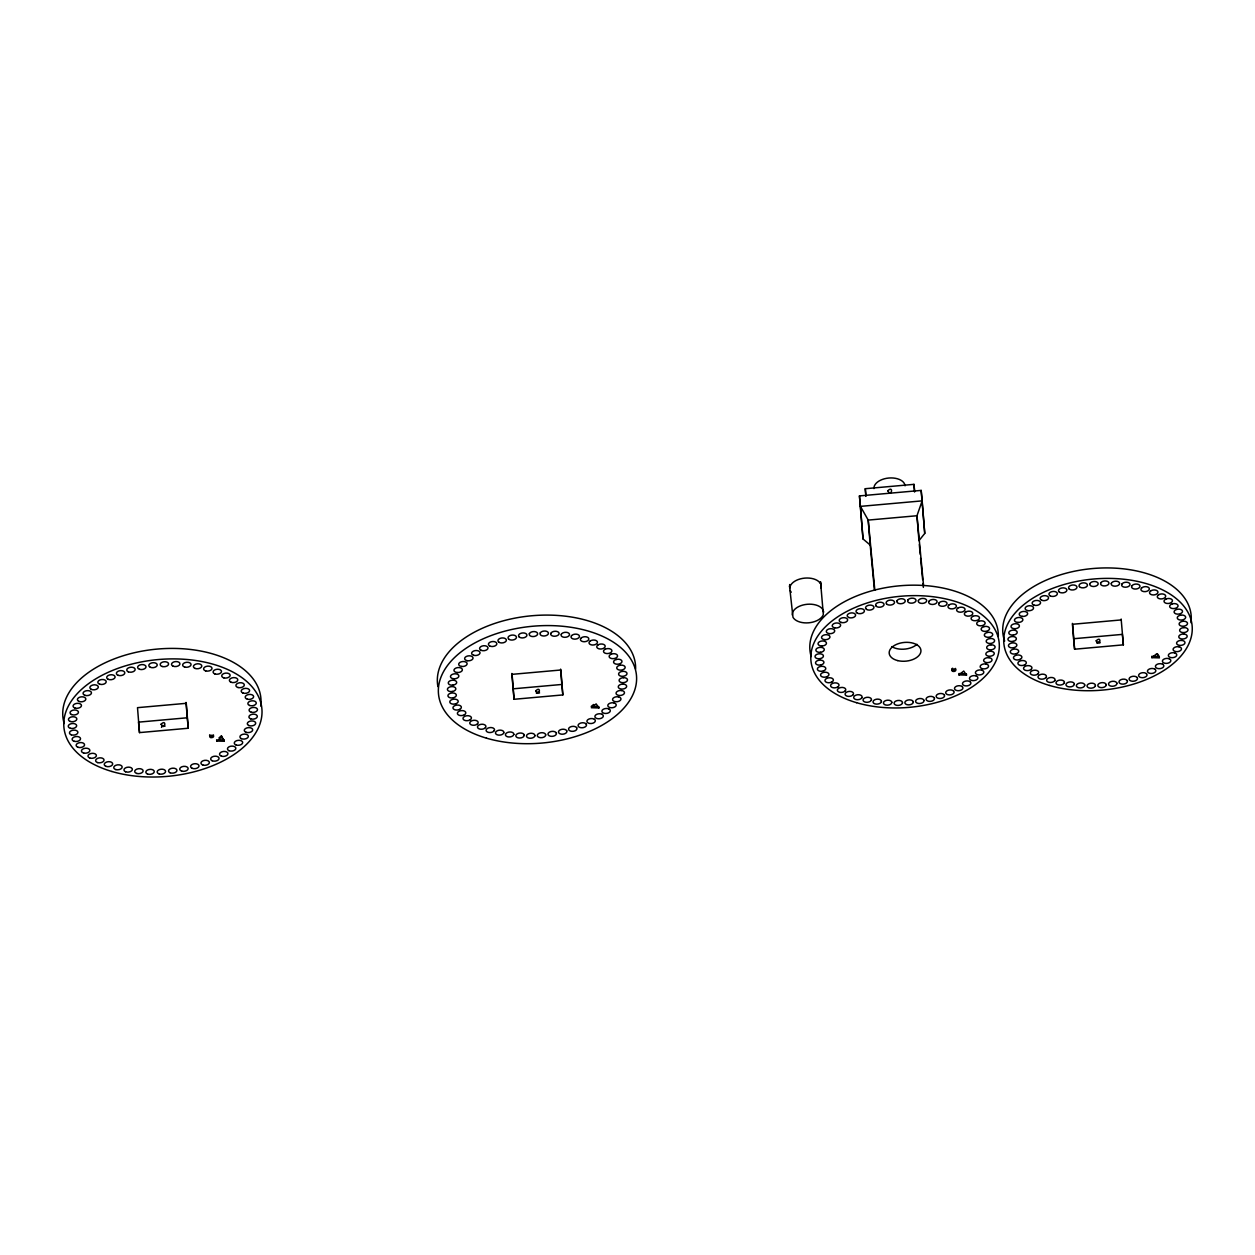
<?xml version="1.0" encoding="UTF-8"?>
<svg xmlns="http://www.w3.org/2000/svg" width="1255" height="1255" viewBox="0 0 1255 1255"><rect width="100%" height="100%" fill="white"/><g stroke="black" fill="none" stroke-linecap="round" stroke-linejoin="round"><path stroke-width="1.5" d="M789.552 586.305L789.724 584.548L790.132 586.336A15.782 9.303 -5.4 0 1 804.769 578.116A15.782 9.303 -5.4 0 1 820.488 583.622L820.535 581.802L823.343 614.589A15.782 9.303 -5.4 0 1 808.706 622.809A15.782 9.303 -5.4 0 1 792.987 617.303L789.552 586.305L789.991 587.983M792.266 614.95L792.611 612.503A15.782 9.303 -5.4 0 1 807.232 604.283A15.782 9.303 -5.4 0 1 822.966 609.789L823.688 612.142M820.974 583.497L820.99 587.92M161.487 727.367L162.726 725.421L165.001 726.237M536.371 693.199L537.893 691.913L539.587 692.917M1096.901 643.125L1098.407 641.838L1100.102 642.842M863.016 538.96L860.428 506.377L922.158 500.87L924.747 533.438L918.958 540.67L916.966 515.742L922.158 500.87L921.17 490.407L859.44 495.913L863.016 538.96L870.186 545.031L874.421 589.787M219.029 737.83L221.429 735.901L224.331 741.266L216.77 741.046L216.644 739.744M216.77 741.046L221.555 737.218L221.429 735.901M593.615 704.51L591.231 706.424L598.792 706.643L598.917 707.946L591.356 707.726L596.141 703.898L598.917 707.946M958.946 674.892L963.73 671.048L966.507 675.112L958.946 674.892L958.82 673.574L966.381 673.794L966.507 675.112M1151.87 657.651L1156.655 653.824L1159.447 657.871L1151.87 657.651L1151.745 656.349L1159.322 656.569L1157.455 653.855M865.872 496.368L865.275 488.713L913.969 484.352L914.644 491.317M1121.374 619.907L1072.617 624.268L1074.594 649.212L1123.366 644.85L1121.154 619.044M186.038 702.439L187.262 717.782L138.505 722.143L139.493 732.606L188.25 728.245L186.258 703.318L137.501 707.663L139.493 732.606M514.079 699.286L512.087 674.343L560.86 669.997L562.836 694.925L514.079 699.286L513.091 688.822L561.848 684.461L560.624 669.119M1074.594 649.212L1073.605 638.732L1122.378 634.387L1123.366 644.85M218.527 739.791L224.206 739.964M221.555 737.218L224.331 741.266M790.226 590.477L790.509 591.136A15.782 9.303 -5.4 0 0 791.262 592.219M924.747 533.438L921.17 490.407M923.586 585.803L916.966 515.742L868.209 520.088L860.428 506.377L859.44 495.913M919.319 544.56L920.244 554.302M920.605 558.193L922.629 579.606M923.005 583.497L923.366 587.387M874.829 590.164L868.209 520.088L870.186 545.031M561.848 684.461L562.836 694.925M187.262 717.782L188.25 728.245M865.275 488.713L865.903 495.678M1072.382 623.39L1073.605 638.732M913.969 484.352L914.581 492.023M511.867 673.464L513.091 688.822M955.369 668.413A1.945 1.145 -5.4 0 1 954.333 670.201A1.945 1.145 -5.4 0 1 951.792 669.307M952.012 668.711A1.945 1.145 -5.4 0 1 952.686 668.24M1004.659 641.054A94.549 55.706 -5.4 0 1 1091.16 568.688A94.549 55.706 -5.4 0 1 1190.979 622.747M916.966 644.333A15.939 9.397 -5.4 0 1 891.772 646.592M873.951 488.587A15.609 9.193 -5.4 0 1 888.76 478.03A15.609 9.193 -5.4 0 1 905.043 485.811M811.185 656.6A94.549 55.706 -5.4 0 1 896.745 586.085A94.549 55.706 -5.4 0 1 998.321 636.458M437.917 686.626A99.443 58.593 -5.4 0 1 531.885 615.75A99.443 58.593 -5.4 0 1 635.61 669.041M64.193 723.555A99.443 58.593 -5.4 0 1 157.299 649.07A99.443 58.593 -5.4 0 1 260.726 706.063M213.491 734.975A1.945 1.145 -5.4 0 1 211.122 736.293A1.945 1.145 -5.4 0 1 209.82 734.724M161.079 724.229C164.703 731.539 167.213 718.236 161.079 724.229M535.665 690.909C539.289 698.219 541.799 684.916 535.665 690.909M1096.18 640.834C1099.804 648.129 1102.314 634.842 1096.18 640.834M887.818 490.783C891.442 498.078 893.937 484.807 887.818 490.783M529.328 633.759L529.406 635.046A4.236 2.494 -5.4 0 0 535.963 635.909A4.236 2.494 -5.4 0 0 535.744 631.83A4.236 2.494 -5.4 0 0 529.328 633.759M545.674 734.865L545.596 735.524A4.236 2.494 -5.4 0 1 539.179 737.438A4.236 2.494 -5.4 0 1 538.96 733.359A4.236 2.494 -5.4 0 1 545.533 734.238L545.674 734.865M896.917 600.91L896.996 602.196A4.236 2.494 -5.4 0 0 903.553 603.075A4.236 2.494 -5.4 0 0 903.333 598.996A4.236 2.494 -5.4 0 0 896.917 600.91M913.264 702.031L913.185 702.675A4.236 2.494 -5.4 0 1 906.769 704.604A4.236 2.494 -5.4 0 1 906.549 700.525A4.236 2.494 -5.4 0 1 913.122 701.388L913.264 702.031M1089.858 583.669L1089.92 584.971A4.236 2.494 -5.4 0 0 1096.494 585.834A4.236 2.494 -5.4 0 0 1096.258 581.755A4.236 2.494 -5.4 0 0 1089.858 583.669M1106.188 684.791L1106.126 685.45A4.236 2.494 -5.4 0 1 1099.709 687.364A4.236 2.494 -5.4 0 1 1099.49 683.285A4.236 2.494 -5.4 0 1 1106.047 684.148L1106.188 684.791M524.245 735.163L523.774 736.45A4.236 2.494 -5.4 0 1 516.934 737.407A4.236 2.494 -5.4 0 1 518.425 733.312A4.236 2.494 -5.4 0 1 524.245 735.163M550.804 633.461L550.678 634.12A4.236 2.494 -5.4 0 0 556.498 635.956A4.236 2.494 -5.4 0 0 558.004 631.877A4.236 2.494 -5.4 0 0 551.149 632.834L550.804 633.461M891.834 702.314L891.364 703.6A4.236 2.494 -5.4 0 1 884.524 704.557A4.236 2.494 -5.4 0 1 886.014 700.478A4.236 2.494 -5.4 0 1 891.834 702.314M918.393 600.627L918.268 601.27A4.236 2.494 -5.4 0 0 924.088 603.122A4.236 2.494 -5.4 0 0 925.594 599.027A4.236 2.494 -5.4 0 0 918.738 599.984L918.393 600.627M1084.775 685.073L1084.304 686.375A4.236 2.494 -5.4 0 1 1077.449 687.316A4.236 2.494 -5.4 0 1 1078.955 683.238A4.236 2.494 -5.4 0 1 1084.775 685.073M1111.334 583.387L1111.193 584.046A4.236 2.494 -5.4 0 0 1117.028 585.881A4.236 2.494 -5.4 0 0 1118.519 581.802A4.236 2.494 -5.4 0 0 1111.679 582.744L1111.334 583.387M540.262 632.881L540.058 634.183A4.236 2.494 -5.4 0 0 546.302 635.548A4.236 2.494 -5.4 0 0 546.945 631.438A4.236 2.494 -5.4 0 0 540.262 632.881M534.881 735.744L534.661 736.387A4.236 2.494 -5.4 0 1 527.979 737.846A4.236 2.494 -5.4 0 1 528.622 733.72A4.236 2.494 -5.4 0 1 534.865 735.085L534.881 735.744M907.851 600.047L907.647 601.349A4.236 2.494 -5.4 0 0 913.891 602.714A4.236 2.494 -5.4 0 0 914.534 598.588A4.236 2.494 -5.4 0 0 907.851 600.047M902.471 702.894L902.251 703.553A4.236 2.494 -5.4 0 1 895.568 704.996A4.236 2.494 -5.4 0 1 896.211 700.886A4.236 2.494 -5.4 0 1 902.455 702.251L902.471 702.894M1100.792 582.806L1100.588 584.108A4.236 2.494 -5.4 0 0 1106.832 585.473A4.236 2.494 -5.4 0 0 1107.475 581.363A4.236 2.494 -5.4 0 0 1100.792 582.806M1095.395 685.669L1095.191 686.312A4.236 2.494 -5.4 0 1 1088.509 687.756A4.236 2.494 -5.4 0 1 1089.152 683.646A4.236 2.494 -5.4 0 1 1095.395 685.01L1095.395 685.669M513.844 734.426L513.107 735.681A4.236 2.494 -5.4 0 1 506.204 736.136A4.236 2.494 -5.4 0 1 508.526 732.136A4.236 2.494 -5.4 0 1 513.844 734.426M561.346 634.199L561.079 634.857A4.236 2.494 -5.4 0 0 566.397 637.148A4.236 2.494 -5.4 0 0 568.735 633.148A4.236 2.494 -5.4 0 0 561.816 633.587L561.346 634.199M881.434 701.576L880.696 702.847A4.236 2.494 -5.4 0 1 873.794 703.286A4.236 2.494 -5.4 0 1 876.116 699.286A4.236 2.494 -5.4 0 1 881.434 701.576M928.935 601.365L928.669 602.008A4.236 2.494 -5.4 0 0 933.987 604.298A4.236 2.494 -5.4 0 0 936.324 600.298A4.236 2.494 -5.4 0 0 929.406 600.753L928.935 601.365M1074.358 684.352L1073.637 685.607A4.236 2.494 -5.4 0 1 1066.719 686.046A4.236 2.494 -5.4 0 1 1069.056 682.061A4.236 2.494 -5.4 0 1 1074.358 684.352M1121.876 584.124L1121.609 584.767A4.236 2.494 -5.4 0 0 1126.927 587.058A4.236 2.494 -5.4 0 0 1129.249 583.073A4.236 2.494 -5.4 0 0 1122.347 583.512L1121.876 584.124M503.804 732.904L502.816 734.112A4.236 2.494 -5.4 0 1 495.96 734.05A4.236 2.494 -5.4 0 1 499.098 730.206A4.236 2.494 -5.4 0 1 503.804 732.904M571.511 635.736L571.119 636.363A4.236 2.494 -5.4 0 0 575.841 639.077A4.236 2.494 -5.4 0 0 578.963 635.234A4.236 2.494 -5.4 0 0 572.107 635.156L571.511 635.736M871.394 700.07L870.405 701.278A4.236 2.494 -5.4 0 1 863.55 701.2A4.236 2.494 -5.4 0 1 866.687 697.356A4.236 2.494 -5.4 0 1 871.394 700.07M939.101 602.902L938.709 603.53A4.236 2.494 -5.4 0 0 943.431 606.228A4.236 2.494 -5.4 0 0 946.552 602.384A4.236 2.494 -5.4 0 0 939.697 602.322L939.101 602.902M1064.334 682.83L1063.346 684.038A4.236 2.494 -5.4 0 1 1056.49 683.975A4.236 2.494 -5.4 0 1 1059.612 680.132A4.236 2.494 -5.4 0 1 1064.334 682.83M1132.041 585.661L1131.649 586.289A4.236 2.494 -5.4 0 0 1136.355 588.987A4.236 2.494 -5.4 0 0 1139.493 585.144A4.236 2.494 -5.4 0 0 1132.638 585.081L1132.041 585.661M494.297 730.63L493.074 731.775A4.236 2.494 -5.4 0 1 486.375 731.179A4.236 2.494 -5.4 0 1 490.25 727.555A4.236 2.494 -5.4 0 1 494.297 730.63M581.143 638.042L580.626 638.654A4.236 2.494 -5.4 0 0 584.673 641.713A4.236 2.494 -5.4 0 0 588.548 638.089A4.236 2.494 -5.4 0 0 581.849 637.509L581.143 638.042M861.887 697.78L860.663 698.925A4.236 2.494 -5.4 0 1 853.965 698.345A4.236 2.494 -5.4 0 1 857.84 694.721A4.236 2.494 -5.4 0 1 861.887 697.78M948.733 605.208L948.215 605.804A4.236 2.494 -5.4 0 0 952.263 608.879A4.236 2.494 -5.4 0 0 956.137 605.255A4.236 2.494 -5.4 0 0 949.439 604.659L948.733 605.208M1054.828 680.539L1053.604 681.7A4.236 2.494 -5.4 0 1 1046.905 681.104A4.236 2.494 -5.4 0 1 1050.78 677.48A4.236 2.494 -5.4 0 1 1054.828 680.539M1141.674 587.968L1141.156 588.564A4.236 2.494 -5.4 0 0 1145.203 591.638A4.236 2.494 -5.4 0 0 1149.078 588.015A4.236 2.494 -5.4 0 0 1142.379 587.418L1141.674 587.968M485.481 727.618L484.038 728.684A4.236 2.494 -5.4 0 1 477.606 727.586A4.236 2.494 -5.4 0 1 482.171 724.229A4.236 2.494 -5.4 0 1 485.481 727.618M590.085 641.085L589.458 641.65A4.236 2.494 -5.4 0 0 592.768 645.039A4.236 2.494 -5.4 0 0 597.333 641.682A4.236 2.494 -5.4 0 0 590.885 640.599L590.085 641.085M853.071 694.784L851.627 695.835A4.236 2.494 -5.4 0 1 845.195 694.752A4.236 2.494 -5.4 0 1 849.76 691.395A4.236 2.494 -5.4 0 1 853.071 694.784M957.675 608.251L957.032 608.816A4.236 2.494 -5.4 0 0 960.357 612.205A4.236 2.494 -5.4 0 0 964.922 608.848A4.236 2.494 -5.4 0 0 958.475 607.749L957.675 608.251M1045.995 677.543L1044.568 678.61A4.236 2.494 -5.4 0 1 1038.12 677.512A4.236 2.494 -5.4 0 1 1042.685 674.155A4.236 2.494 -5.4 0 1 1045.995 677.543M1150.615 591.011L1149.972 591.576A4.236 2.494 -5.4 0 0 1153.282 594.964A4.236 2.494 -5.4 0 0 1157.847 591.607A4.236 2.494 -5.4 0 0 1151.415 590.509L1150.615 591.011M477.48 723.931L475.833 724.888A4.236 2.494 -5.4 0 1 469.778 723.319A4.236 2.494 -5.4 0 1 474.955 720.292A4.236 2.494 -5.4 0 1 477.48 723.931M598.196 644.819L597.458 645.337A4.236 2.494 -5.4 0 0 599.984 648.992A4.236 2.494 -5.4 0 0 605.161 645.964A4.236 2.494 -5.4 0 0 599.09 644.38L598.196 644.819M845.07 691.097L843.423 692.054A4.236 2.494 -5.4 0 1 837.367 690.47A4.236 2.494 -5.4 0 1 842.529 687.442A4.236 2.494 -5.4 0 1 845.07 691.097M965.785 611.969L965.048 612.503A4.236 2.494 -5.4 0 0 967.574 616.142A4.236 2.494 -5.4 0 0 972.751 613.115A4.236 2.494 -5.4 0 0 966.679 611.546L965.785 611.969M1037.995 673.857L1036.363 674.814A4.236 2.494 -5.4 0 1 1030.292 673.229A4.236 2.494 -5.4 0 1 1035.469 670.201A4.236 2.494 -5.4 0 1 1037.995 673.857M1158.726 594.729L1157.973 595.262A4.236 2.494 -5.4 0 0 1160.499 598.917A4.236 2.494 -5.4 0 0 1165.675 595.89A4.236 2.494 -5.4 0 0 1159.604 594.305L1158.726 594.729M470.421 719.633L468.617 720.48A4.236 2.494 -5.4 0 1 463.001 718.425A4.236 2.494 -5.4 0 1 468.711 715.774A4.236 2.494 -5.4 0 1 470.421 719.633M605.349 649.164L604.518 649.635A4.236 2.494 -5.4 0 0 606.212 653.494A4.236 2.494 -5.4 0 0 611.922 650.843A4.236 2.494 -5.4 0 0 606.322 648.804L605.349 649.164M838.011 686.799L836.207 687.63A4.236 2.494 -5.4 0 1 830.59 685.591A4.236 2.494 -5.4 0 1 836.301 682.94A4.236 2.494 -5.4 0 1 838.011 686.799M972.939 616.331L972.107 616.801A4.236 2.494 -5.4 0 0 973.802 620.66A4.236 2.494 -5.4 0 0 979.512 618.009A4.236 2.494 -5.4 0 0 973.911 615.954L972.939 616.331M1030.935 669.558L1029.131 670.39A4.236 2.494 -5.4 0 1 1023.531 668.35A4.236 2.494 -5.4 0 1 1029.241 665.699A4.236 2.494 -5.4 0 1 1030.935 669.558M1165.879 599.09L1165.032 599.561A4.236 2.494 -5.4 0 0 1166.742 603.42A4.236 2.494 -5.4 0 0 1172.452 600.769A4.236 2.494 -5.4 0 0 1166.836 598.713L1165.879 599.09M464.413 714.785L462.468 715.491A4.236 2.494 -5.4 0 1 457.416 713.013A4.236 2.494 -5.4 0 1 463.566 710.769A4.236 2.494 -5.4 0 1 464.413 714.785M611.436 654.09L610.51 654.498A4.236 2.494 -5.4 0 0 611.358 658.499A4.236 2.494 -5.4 0 0 617.523 656.255A4.236 2.494 -5.4 0 0 612.456 653.792L611.436 654.09M832.002 681.936L830.057 682.642A4.236 2.494 -5.4 0 1 825.006 680.179A4.236 2.494 -5.4 0 1 831.155 677.935A4.236 2.494 -5.4 0 1 832.002 681.936M979.026 621.241L978.1 621.649A4.236 2.494 -5.4 0 0 978.947 625.665A4.236 2.494 -5.4 0 0 985.097 623.421A4.236 2.494 -5.4 0 0 980.045 620.943L979.026 621.241M1024.943 664.711L1022.998 665.417A4.236 2.494 -5.4 0 1 1017.931 662.938A4.236 2.494 -5.4 0 1 1024.08 660.695A4.236 2.494 -5.4 0 1 1024.943 664.711M1171.95 604L1171.041 604.408A4.236 2.494 -5.4 0 0 1171.888 608.424A4.236 2.494 -5.4 0 0 1178.037 606.181A4.236 2.494 -5.4 0 0 1172.986 603.702L1171.95 604M459.565 709.452L457.51 710.016A4.236 2.494 -5.4 0 1 453.086 707.145A4.236 2.494 -5.4 0 1 459.581 705.357A4.236 2.494 -5.4 0 1 459.565 709.452M616.346 659.487L615.358 659.816A4.236 2.494 -5.4 0 0 615.342 663.911A4.236 2.494 -5.4 0 0 621.837 662.122A4.236 2.494 -5.4 0 0 617.413 659.252L616.346 659.487M827.155 676.618L825.1 677.182A4.236 2.494 -5.4 0 1 820.676 674.312A4.236 2.494 -5.4 0 1 827.17 672.523A4.236 2.494 -5.4 0 1 827.155 676.618M983.936 626.637L982.947 626.982A4.236 2.494 -5.4 0 0 982.932 631.077A4.236 2.494 -5.4 0 0 989.426 629.288A4.236 2.494 -5.4 0 0 985.002 626.418L983.936 626.637M1020.095 659.377L1018.04 659.942A4.236 2.494 -5.4 0 1 1013.601 657.071A4.236 2.494 -5.4 0 1 1020.111 655.283A4.236 2.494 -5.4 0 1 1020.095 659.377M1176.876 609.397L1175.888 609.742A4.236 2.494 -5.4 0 0 1175.872 613.836A4.236 2.494 -5.4 0 0 1182.367 612.048A4.236 2.494 -5.4 0 0 1177.943 609.177L1176.876 609.397M455.942 703.726L453.824 704.149A4.236 2.494 -5.4 0 1 450.09 700.933A4.236 2.494 -5.4 0 1 456.836 699.615A4.236 2.494 -5.4 0 1 455.942 703.726M620.017 665.275L618.982 665.542A4.236 2.494 -5.4 0 0 618.103 669.652A4.236 2.494 -5.4 0 0 624.849 668.35A4.236 2.494 -5.4 0 0 621.115 665.134L620.017 665.275M823.531 670.892L821.413 671.3A4.236 2.494 -5.4 0 1 817.68 668.084A4.236 2.494 -5.4 0 1 824.425 666.782A4.236 2.494 -5.4 0 1 823.531 670.892M987.607 632.426L986.571 632.708A4.236 2.494 -5.4 0 0 985.693 636.818A4.236 2.494 -5.4 0 0 992.423 635.501A4.236 2.494 -5.4 0 0 988.705 632.285L987.607 632.426M1016.472 653.651L1014.338 654.075A4.236 2.494 -5.4 0 1 1010.604 650.843A4.236 2.494 -5.4 0 1 1017.35 649.541A4.236 2.494 -5.4 0 1 1016.472 653.651M1180.547 615.201L1179.512 615.468A4.236 2.494 -5.4 0 0 1178.618 619.578A4.236 2.494 -5.4 0 0 1185.363 618.26A4.236 2.494 -5.4 0 0 1181.63 615.044L1180.547 615.201M453.62 697.702L451.439 697.968A4.236 2.494 -5.4 0 1 448.474 694.454A4.236 2.494 -5.4 0 1 455.345 693.639A4.236 2.494 -5.4 0 1 453.62 697.702M622.386 671.378L621.319 671.566A4.236 2.494 -5.4 0 0 619.578 675.629A4.236 2.494 -5.4 0 0 626.465 674.829A4.236 2.494 -5.4 0 0 623.484 671.315L622.386 671.378M821.209 664.868L819.029 665.119A4.236 2.494 -5.4 0 1 816.064 661.605A4.236 2.494 -5.4 0 1 822.935 660.805A4.236 2.494 -5.4 0 1 821.209 664.868M989.975 638.528L988.909 638.732A4.236 2.494 -5.4 0 0 987.167 642.795A4.236 2.494 -5.4 0 0 994.054 641.98A4.236 2.494 -5.4 0 0 991.074 638.466L989.975 638.528M1014.134 647.627L1011.969 647.894A4.236 2.494 -5.4 0 1 1008.989 644.38A4.236 2.494 -5.4 0 1 1015.875 643.564A4.236 2.494 -5.4 0 1 1014.134 647.627M1182.916 621.288L1181.834 621.492A4.236 2.494 -5.4 0 0 1180.108 625.555A4.236 2.494 -5.4 0 0 1186.979 624.739A4.236 2.494 -5.4 0 0 1184.014 621.225L1182.916 621.288M452.6 691.474L450.42 691.583A4.236 2.494 -5.4 0 1 448.255 687.818A4.236 2.494 -5.4 0 1 455.157 687.52A4.236 2.494 -5.4 0 1 452.6 691.474M623.421 677.684L622.323 677.794A4.236 2.494 -5.4 0 0 619.766 681.747A4.236 2.494 -5.4 0 0 626.684 681.449A4.236 2.494 -5.4 0 0 624.504 677.7L623.421 677.684M820.19 658.64L818.009 658.734A4.236 2.494 -5.4 0 1 815.844 654.985A4.236 2.494 -5.4 0 1 822.747 654.686A4.236 2.494 -5.4 0 1 820.19 658.64M1013.13 641.399L1010.934 641.493A4.236 2.494 -5.4 0 1 1008.769 637.744A4.236 2.494 -5.4 0 1 1015.687 637.446A4.236 2.494 -5.4 0 1 1013.13 641.399M991.011 644.835L989.913 644.96A4.236 2.494 -5.4 0 0 987.356 648.913A4.236 2.494 -5.4 0 0 994.274 648.615A4.236 2.494 -5.4 0 0 992.093 644.85L991.011 644.835M1183.951 627.61L1182.853 627.72A4.236 2.494 -5.4 0 0 1180.296 631.673A4.236 2.494 -5.4 0 0 1187.199 631.375A4.236 2.494 -5.4 0 0 1185.034 627.625L1183.951 627.61M1013.444 635.061L1011.295 634.999A4.236 2.494 -5.4 0 1 1009.961 631.061A4.236 2.494 -5.4 0 1 1016.785 631.281A4.236 2.494 -5.4 0 1 1013.444 635.061M1183.622 634.026L1182.524 634.057A4.236 2.494 -5.4 0 0 1179.182 637.838A4.236 2.494 -5.4 0 0 1186.006 638.058A4.236 2.494 -5.4 0 0 1184.689 634.12L1183.622 634.026M820.519 652.302L818.354 652.239A4.236 2.494 -5.4 0 1 817.036 648.302A4.236 2.494 -5.4 0 1 823.86 648.521A4.236 2.494 -5.4 0 1 820.519 652.302M990.681 651.251L989.599 651.282A4.236 2.494 -5.4 0 0 986.257 655.079A4.236 2.494 -5.4 0 0 993.082 655.298A4.236 2.494 -5.4 0 0 991.748 651.361L990.681 651.251M452.93 685.152L450.765 685.073A4.236 2.494 -5.4 0 1 449.447 681.136A4.236 2.494 -5.4 0 1 456.271 681.355A4.236 2.494 -5.4 0 1 452.93 685.152M623.092 684.101L622.009 684.132A4.236 2.494 -5.4 0 0 618.668 687.913A4.236 2.494 -5.4 0 0 625.492 688.132A4.236 2.494 -5.4 0 0 624.159 684.195L623.092 684.101M1015.107 628.724L1013.005 628.488A4.236 2.494 -5.4 0 1 1012.55 624.441A4.236 2.494 -5.4 0 1 1019.185 625.163A4.236 2.494 -5.4 0 1 1015.107 628.724M1181.943 640.442L1180.861 640.395A4.236 2.494 -5.4 0 0 1176.798 643.956A4.236 2.494 -5.4 0 0 1183.434 644.678A4.236 2.494 -5.4 0 0 1182.963 640.63L1181.943 640.442M822.182 645.964L820.08 645.729A4.236 2.494 -5.4 0 1 819.609 641.666A4.236 2.494 -5.4 0 1 826.245 642.403A4.236 2.494 -5.4 0 1 822.182 645.964M989.018 657.683L987.936 657.636A4.236 2.494 -5.4 0 0 983.857 661.197A4.236 2.494 -5.4 0 0 990.493 661.918A4.236 2.494 -5.4 0 0 990.022 657.871L989.018 657.683M454.592 678.798L452.49 678.563A4.236 2.494 -5.4 0 1 452.02 674.515A4.236 2.494 -5.4 0 1 458.655 675.237A4.236 2.494 -5.4 0 1 454.592 678.798M621.429 690.532L620.346 690.47A4.236 2.494 -5.4 0 0 616.268 694.031A4.236 2.494 -5.4 0 0 622.904 694.768A4.236 2.494 -5.4 0 0 622.449 690.705L621.429 690.532M1018.072 622.464L1016.064 622.088A4.236 2.494 -5.4 0 1 1016.472 617.962A4.236 2.494 -5.4 0 1 1022.809 619.201A4.236 2.494 -5.4 0 1 1018.072 622.464M1178.947 646.78L1177.896 646.654A4.236 2.494 -5.4 0 0 1173.158 649.917A4.236 2.494 -5.4 0 0 1179.496 651.141A4.236 2.494 -5.4 0 0 1179.904 647.031L1178.947 646.78M825.147 639.705L823.139 639.313A4.236 2.494 -5.4 0 1 823.531 635.203A4.236 2.494 -5.4 0 1 829.884 636.442A4.236 2.494 -5.4 0 1 825.147 639.705M986.006 664.02L984.971 663.879A4.236 2.494 -5.4 0 0 980.233 667.158A4.236 2.494 -5.4 0 0 986.571 668.382A4.236 2.494 -5.4 0 0 986.963 664.272L986.006 664.02M457.557 672.555L455.549 672.162A4.236 2.494 -5.4 0 1 455.957 668.052A4.236 2.494 -5.4 0 1 462.295 669.276A4.236 2.494 -5.4 0 1 457.557 672.555M618.417 696.854L617.382 696.729A4.236 2.494 -5.4 0 0 612.644 699.992A4.236 2.494 -5.4 0 0 618.982 701.231A4.236 2.494 -5.4 0 0 619.39 697.121L618.417 696.854M1022.307 616.409L1020.425 615.86A4.236 2.494 -5.4 0 1 1021.68 611.765A4.236 2.494 -5.4 0 1 1027.641 613.475A4.236 2.494 -5.4 0 1 1022.307 616.409M1174.664 652.914L1173.676 652.71A4.236 2.494 -5.4 0 0 1168.342 655.643A4.236 2.494 -5.4 0 0 1174.288 657.353A4.236 2.494 -5.4 0 0 1175.559 653.243L1174.664 652.914M829.367 633.65L827.484 633.1A4.236 2.494 -5.4 0 1 828.755 629.006A4.236 2.494 -5.4 0 1 834.701 630.716A4.236 2.494 -5.4 0 1 829.367 633.65M981.739 670.154L980.735 669.95A4.236 2.494 -5.4 0 0 975.402 672.884A4.236 2.494 -5.4 0 0 981.363 674.594A4.236 2.494 -5.4 0 0 982.618 670.484L981.739 670.154M461.777 666.483L459.895 665.95A4.236 2.494 -5.4 0 1 461.165 661.84A4.236 2.494 -5.4 0 1 467.111 663.55A4.236 2.494 -5.4 0 1 461.777 666.483M614.15 703.004L613.146 702.784A4.236 2.494 -5.4 0 0 607.812 705.718A4.236 2.494 -5.4 0 0 613.773 707.428A4.236 2.494 -5.4 0 0 615.028 703.333L614.15 703.004M1027.72 610.636L1025.994 609.946A4.236 2.494 -5.4 0 1 1028.096 605.914A4.236 2.494 -5.4 0 1 1033.555 608.095A4.236 2.494 -5.4 0 1 1027.72 610.636M1169.189 658.765L1168.248 658.483A4.236 2.494 -5.4 0 0 1162.412 661.024A4.236 2.494 -5.4 0 0 1167.872 663.205A4.236 2.494 -5.4 0 0 1169.974 659.173L1169.189 658.765M834.795 627.877L833.069 627.186A4.236 2.494 -5.4 0 1 835.171 623.155A4.236 2.494 -5.4 0 1 840.63 625.319A4.236 2.494 -5.4 0 1 834.795 627.877M976.249 676.006L975.323 675.723A4.236 2.494 -5.4 0 0 969.472 678.265A4.236 2.494 -5.4 0 0 974.947 680.43A4.236 2.494 -5.4 0 0 977.049 676.414L976.249 676.006M467.205 660.71L465.48 660.02A4.236 2.494 -5.4 0 1 467.582 656.004A4.236 2.494 -5.4 0 1 473.041 658.169A4.236 2.494 -5.4 0 1 467.205 660.71M608.659 708.855L607.734 708.557A4.236 2.494 -5.4 0 0 601.898 711.114A4.236 2.494 -5.4 0 0 607.357 713.279A4.236 2.494 -5.4 0 0 609.459 709.248L608.659 708.855M1034.245 605.239L1032.708 604.424A4.236 2.494 -5.4 0 1 1035.61 600.518A4.236 2.494 -5.4 0 1 1040.505 603.122A4.236 2.494 -5.4 0 1 1034.245 605.239M1162.569 664.24L1161.722 663.879A4.236 2.494 -5.4 0 0 1155.463 665.997A4.236 2.494 -5.4 0 0 1160.357 668.586A4.236 2.494 -5.4 0 0 1163.275 664.695L1162.569 664.24M841.321 622.48L839.768 621.649A4.236 2.494 -5.4 0 1 842.685 617.758A4.236 2.494 -5.4 0 1 847.58 620.346A4.236 2.494 -5.4 0 1 841.321 622.48M969.644 681.481L968.797 681.12A4.236 2.494 -5.4 0 0 962.538 683.238A4.236 2.494 -5.4 0 0 967.432 685.826A4.236 2.494 -5.4 0 0 970.335 681.936L969.644 681.481M473.731 655.314L472.178 654.498A4.236 2.494 -5.4 0 1 475.096 650.608A4.236 2.494 -5.4 0 1 479.99 653.196A4.236 2.494 -5.4 0 1 473.731 655.314M602.055 714.315L601.208 713.954A4.236 2.494 -5.4 0 0 594.948 716.087A4.236 2.494 -5.4 0 0 599.843 718.676A4.236 2.494 -5.4 0 0 602.745 714.785L602.055 714.315M1041.776 600.298L1040.442 599.357A4.236 2.494 -5.4 0 1 1044.113 595.67A4.236 2.494 -5.4 0 1 1048.364 598.635A4.236 2.494 -5.4 0 1 1041.776 600.298M1154.945 669.244L1154.192 668.821A4.236 2.494 -5.4 0 0 1147.619 670.484A4.236 2.494 -5.4 0 0 1151.855 673.449A4.236 2.494 -5.4 0 0 1155.526 669.762L1154.945 669.244M848.851 617.538L847.517 616.597A4.236 2.494 -5.4 0 1 851.188 612.911A4.236 2.494 -5.4 0 1 855.424 615.876A4.236 2.494 -5.4 0 1 848.851 617.538M962.02 686.485L961.252 686.061A4.236 2.494 -5.4 0 0 954.678 687.709A4.236 2.494 -5.4 0 0 958.93 690.689A4.236 2.494 -5.4 0 0 962.601 686.987L962.02 686.485M481.261 650.372L479.928 649.447A4.236 2.494 -5.4 0 1 483.599 645.745A4.236 2.494 -5.4 0 1 487.834 648.71A4.236 2.494 -5.4 0 1 481.261 650.372M594.431 719.319L593.662 718.895A4.236 2.494 -5.4 0 0 587.089 720.558A4.236 2.494 -5.4 0 0 591.34 723.523A4.236 2.494 -5.4 0 0 595.011 719.837L594.431 719.319M1050.2 595.905L1049.086 594.854A4.236 2.494 -5.4 0 1 1053.463 591.419A4.236 2.494 -5.4 0 1 1056.992 594.729A4.236 2.494 -5.4 0 1 1050.2 595.905M1146.427 673.7L1145.768 673.213A4.236 2.494 -5.4 0 0 1138.975 674.39A4.236 2.494 -5.4 0 0 1142.505 677.7A4.236 2.494 -5.4 0 0 1146.882 674.264L1146.427 673.7M857.275 613.146L856.161 612.095A4.236 2.494 -5.4 0 1 860.538 608.659A4.236 2.494 -5.4 0 1 864.052 611.969A4.236 2.494 -5.4 0 1 857.275 613.146M953.486 690.94L952.843 690.454A4.236 2.494 -5.4 0 0 946.05 691.63A4.236 2.494 -5.4 0 0 949.58 694.925A4.236 2.494 -5.4 0 0 953.957 691.489L953.486 690.94M489.685 645.98L488.572 644.945A4.236 2.494 -5.4 0 1 492.948 641.509A4.236 2.494 -5.4 0 1 496.478 644.803A4.236 2.494 -5.4 0 1 489.685 645.98M585.897 723.774L585.254 723.288A4.236 2.494 -5.4 0 0 578.461 724.464A4.236 2.494 -5.4 0 0 581.991 727.775A4.236 2.494 -5.4 0 0 586.367 724.339L585.897 723.774M1059.377 592.125L1058.514 590.98A4.236 2.494 -5.4 0 1 1063.518 587.858A4.236 2.494 -5.4 0 1 1066.279 591.45A4.236 2.494 -5.4 0 1 1059.377 592.125M1137.14 677.527L1136.591 676.994A4.236 2.494 -5.4 0 0 1129.704 677.669A4.236 2.494 -5.4 0 0 1132.449 681.261A4.236 2.494 -5.4 0 0 1137.469 678.139L1137.14 677.527M866.436 609.35L865.574 608.22A4.236 2.494 -5.4 0 1 870.594 605.098A4.236 2.494 -5.4 0 1 873.339 608.691A4.236 2.494 -5.4 0 1 866.436 609.35M944.199 694.768L943.666 694.235A4.236 2.494 -5.4 0 0 936.763 694.909A4.236 2.494 -5.4 0 0 939.524 698.502A4.236 2.494 -5.4 0 0 944.529 695.364L944.199 694.768M498.863 642.199L497.984 641.07A4.236 2.494 -5.4 0 1 503.004 637.932A4.236 2.494 -5.4 0 1 505.749 641.525A4.236 2.494 -5.4 0 1 498.863 642.199M576.61 727.618L576.076 727.084A4.236 2.494 -5.4 0 0 569.174 727.743A4.236 2.494 -5.4 0 0 571.935 731.336A4.236 2.494 -5.4 0 0 576.939 728.214L576.61 727.618M1069.166 589.003L1068.554 587.795A4.236 2.494 -5.4 0 1 1074.123 585.034A4.236 2.494 -5.4 0 1 1076.053 588.846A4.236 2.494 -5.4 0 1 1069.166 589.003M1127.225 680.696L1126.817 680.116A4.236 2.494 -5.4 0 0 1119.915 680.273A4.236 2.494 -5.4 0 0 1121.86 684.085A4.236 2.494 -5.4 0 0 1127.429 681.324L1127.225 680.696M876.225 606.243L875.614 605.036A4.236 2.494 -5.4 0 1 881.183 602.275A4.236 2.494 -5.4 0 1 883.112 606.087A4.236 2.494 -5.4 0 1 876.225 606.243M934.3 697.937L933.877 697.356A4.236 2.494 -5.4 0 0 926.99 697.513A4.236 2.494 -5.4 0 0 928.92 701.325A4.236 2.494 -5.4 0 0 934.489 698.549L934.3 697.937M508.636 639.077L508.024 637.885A4.236 2.494 -5.4 0 1 513.593 635.108A4.236 2.494 -5.4 0 1 515.538 638.92A4.236 2.494 -5.4 0 1 508.636 639.077M566.711 730.771L566.287 730.19A4.236 2.494 -5.4 0 0 559.401 730.347A4.236 2.494 -5.4 0 0 561.33 734.159A4.236 2.494 -5.4 0 0 566.899 731.398L566.711 730.771M1079.394 586.603L1079.049 585.348A4.236 2.494 -5.4 0 1 1085.089 582.995A4.236 2.494 -5.4 0 1 1086.187 586.964A4.236 2.494 -5.4 0 1 1079.394 586.603M1116.856 683.128L1116.573 682.516A4.236 2.494 -5.4 0 0 1109.797 682.155A4.236 2.494 -5.4 0 0 1110.879 686.124A4.236 2.494 -5.4 0 0 1116.919 683.771L1116.856 683.128M886.469 603.843L886.124 602.588A4.236 2.494 -5.4 0 1 892.164 600.219A4.236 2.494 -5.4 0 1 893.246 604.204A4.236 2.494 -5.4 0 1 886.469 603.843M923.931 700.368L923.649 699.757A4.236 2.494 -5.4 0 0 916.856 699.396A4.236 2.494 -5.4 0 0 917.954 703.365A4.236 2.494 -5.4 0 0 923.994 701.012L923.931 700.368M518.88 636.677L518.535 635.422A4.236 2.494 -5.4 0 1 524.574 633.069A4.236 2.494 -5.4 0 1 525.657 637.038A4.236 2.494 -5.4 0 1 518.88 636.677M556.341 733.202L556.059 732.591A4.236 2.494 -5.4 0 0 549.266 732.23A4.236 2.494 -5.4 0 0 550.365 736.214A4.236 2.494 -5.4 0 0 556.404 733.846L556.341 733.202M1049.494 685.45A94.549 55.706 -5.4 0 0 1192.25 629.681A94.549 55.706 -5.4 0 0 1052.208 588.532A94.549 55.706 -5.4 0 0 1049.494 685.45M856.569 702.69A94.549 55.706 -5.4 0 0 999.309 646.921A94.549 55.706 -5.4 0 0 859.283 605.773A94.549 55.706 -5.4 0 0 856.569 702.69M952.953 671.378A1.945 1.145 -5.4 0 0 955.792 670.123A1.945 1.145 -5.4 0 0 952.796 669.386A1.945 1.145 -5.4 0 0 952.953 671.378M897.764 660.616A15.939 9.397 -5.4 0 0 920.935 650.372A15.939 9.397 -5.4 0 0 896.478 644.395A15.939 9.397 -5.4 0 0 897.764 660.616M486.469 738.16A99.443 58.593 -5.4 0 0 636.599 679.52A99.443 58.593 -5.4 0 0 489.325 636.238A99.443 58.593 -5.4 0 0 486.469 738.16M111.883 771.48A99.443 58.593 -5.4 0 0 262.013 712.824A99.443 58.593 -5.4 0 0 114.738 669.558A99.443 58.593 -5.4 0 0 111.883 771.48M74.359 741.344A4.236 2.494 -5.4 0 0 80.54 738.662A4.236 2.494 -5.4 0 0 74.092 737.03A4.236 2.494 -5.4 0 0 74.359 741.344M77.873 747.243A4.236 2.494 -5.4 0 0 84.54 745.062A4.236 2.494 -5.4 0 0 78.61 742.897A4.236 2.494 -5.4 0 0 77.873 747.243M83.63 753.016A4.236 2.494 -5.4 0 0 89.874 750.38A4.236 2.494 -5.4 0 0 83.458 748.702A4.236 2.494 -5.4 0 0 83.63 753.016M89.685 757.973A4.236 2.494 -5.4 0 0 96.368 755.824A4.236 2.494 -5.4 0 0 90.486 753.628A4.236 2.494 -5.4 0 0 89.685 757.973M97.765 762.632A4.236 2.494 -5.4 0 0 104.039 760.028A4.236 2.494 -5.4 0 0 97.655 758.318A4.236 2.494 -5.4 0 0 97.765 762.632M105.922 766.334A4.236 2.494 -5.4 0 0 112.652 764.217A4.236 2.494 -5.4 0 0 106.816 761.973A4.236 2.494 -5.4 0 0 105.922 766.334M115.868 769.597A4.236 2.494 -5.4 0 0 122.174 767.025A4.236 2.494 -5.4 0 0 115.837 765.268A4.236 2.494 -5.4 0 0 115.868 769.597M125.594 771.778A4.236 2.494 -5.4 0 0 132.34 769.707A4.236 2.494 -5.4 0 0 126.551 767.433A4.236 2.494 -5.4 0 0 125.594 771.778M136.779 773.457A4.236 2.494 -5.4 0 0 143.133 770.915A4.236 2.494 -5.4 0 0 136.826 769.127A4.236 2.494 -5.4 0 0 136.779 773.457M147.431 773.974A4.236 2.494 -5.4 0 0 154.224 771.951A4.236 2.494 -5.4 0 0 148.466 769.629A4.236 2.494 -5.4 0 0 147.431 773.974M159.212 773.959A4.236 2.494 -5.4 0 0 165.597 771.464A4.236 2.494 -5.4 0 0 159.322 769.629A4.236 2.494 -5.4 0 0 159.212 773.959M170.1 772.782A4.236 2.494 -5.4 0 0 176.892 770.805A4.236 2.494 -5.4 0 0 171.198 768.437A4.236 2.494 -5.4 0 0 170.1 772.782M181.724 771.103A4.236 2.494 -5.4 0 0 188.14 768.64A4.236 2.494 -5.4 0 0 181.928 766.758A4.236 2.494 -5.4 0 0 181.724 771.103M192.125 768.295A4.236 2.494 -5.4 0 0 198.965 766.334A4.236 2.494 -5.4 0 0 193.317 763.95A4.236 2.494 -5.4 0 0 192.125 768.295M202.918 765.048A4.236 2.494 -5.4 0 0 209.381 762.616A4.236 2.494 -5.4 0 0 203.2 760.703A4.236 2.494 -5.4 0 0 202.918 765.048M212.158 760.75A4.236 2.494 -5.4 0 0 219.013 758.851A4.236 2.494 -5.4 0 0 213.413 756.42A4.236 2.494 -5.4 0 0 212.158 760.75M221.46 756.169A4.236 2.494 -5.4 0 0 227.955 753.784A4.236 2.494 -5.4 0 0 221.806 751.823A4.236 2.494 -5.4 0 0 221.46 756.169M228.912 750.663A4.236 2.494 -5.4 0 0 235.799 748.796A4.236 2.494 -5.4 0 0 230.261 746.333A4.236 2.494 -5.4 0 0 228.912 750.663M236.175 745.031A4.236 2.494 -5.4 0 0 242.701 742.678A4.236 2.494 -5.4 0 0 236.599 740.685A4.236 2.494 -5.4 0 0 236.175 745.031M241.352 738.646A4.236 2.494 -5.4 0 0 248.27 736.826A4.236 2.494 -5.4 0 0 242.764 734.316A4.236 2.494 -5.4 0 0 241.352 738.646M246.137 732.324A4.236 2.494 -5.4 0 0 252.694 730.018A4.236 2.494 -5.4 0 0 246.639 727.978A4.236 2.494 -5.4 0 0 246.137 732.324M248.694 725.468A4.236 2.494 -5.4 0 0 255.628 723.68A4.236 2.494 -5.4 0 0 250.184 721.139A4.236 2.494 -5.4 0 0 248.694 725.468M250.718 718.864A4.236 2.494 -5.4 0 0 257.322 716.605A4.236 2.494 -5.4 0 0 251.298 714.519A4.236 2.494 -5.4 0 0 250.718 718.864M251.361 712.26A4.236 2.494 -5.4 0 0 257.51 709.546A4.236 2.494 -5.4 0 0 251.031 707.946A4.236 2.494 -5.4 0 0 251.361 712.26M249.635 705.483A4.236 2.494 -5.4 0 0 256.271 703.255A4.236 2.494 -5.4 0 0 250.294 701.137A4.236 2.494 -5.4 0 0 249.635 705.483M247.439 699.239A4.236 2.494 -5.4 0 0 253.636 696.556A4.236 2.494 -5.4 0 0 247.188 694.925A4.236 2.494 -5.4 0 0 247.439 699.239M242.952 693.027A4.236 2.494 -5.4 0 0 249.604 690.83A4.236 2.494 -5.4 0 0 243.674 688.681A4.236 2.494 -5.4 0 0 242.952 693.027M238.089 687.536A4.236 2.494 -5.4 0 0 244.317 684.901A4.236 2.494 -5.4 0 0 237.901 683.222A4.236 2.494 -5.4 0 0 238.089 687.536M231.077 682.265A4.236 2.494 -5.4 0 0 237.76 680.116A4.236 2.494 -5.4 0 0 231.877 677.92A4.236 2.494 -5.4 0 0 231.077 682.265M223.876 677.888A4.236 2.494 -5.4 0 0 230.151 675.284A4.236 2.494 -5.4 0 0 223.766 673.574A4.236 2.494 -5.4 0 0 223.876 677.888M214.762 673.888A4.236 2.494 -5.4 0 0 221.476 671.786A4.236 2.494 -5.4 0 0 215.64 669.543A4.236 2.494 -5.4 0 0 214.762 673.888M205.71 670.923A4.236 2.494 -5.4 0 0 212.017 668.35A4.236 2.494 -5.4 0 0 205.679 666.593A4.236 2.494 -5.4 0 0 205.71 670.923M195.027 668.413A4.236 2.494 -5.4 0 0 201.773 666.342A4.236 2.494 -5.4 0 0 195.984 664.068A4.236 2.494 -5.4 0 0 195.027 668.413M173.112 666.185A4.236 2.494 -5.4 0 0 179.889 664.162A4.236 2.494 -5.4 0 0 174.147 661.84A4.236 2.494 -5.4 0 0 173.112 666.185M184.705 667.064A4.236 2.494 -5.4 0 0 191.058 664.538A4.236 2.494 -5.4 0 0 184.752 662.734A4.236 2.494 -5.4 0 0 184.705 667.064M162.209 666.499A4.236 2.494 -5.4 0 0 168.594 664.005A4.236 2.494 -5.4 0 0 162.334 662.169A4.236 2.494 -5.4 0 0 162.209 666.499M150.38 667.315A4.236 2.494 -5.4 0 0 157.189 665.338A4.236 2.494 -5.4 0 0 151.494 662.969A4.236 2.494 -5.4 0 0 150.38 667.315M139.619 669.339A4.236 2.494 -5.4 0 0 146.035 666.891A4.236 2.494 -5.4 0 0 139.807 665.009A4.236 2.494 -5.4 0 0 139.619 669.339M128.277 671.817A4.236 2.494 -5.4 0 0 135.116 669.872A4.236 2.494 -5.4 0 0 129.469 667.472A4.236 2.494 -5.4 0 0 128.277 671.817M118.347 675.378A4.236 2.494 -5.4 0 0 124.81 672.962A4.236 2.494 -5.4 0 0 118.613 671.033A4.236 2.494 -5.4 0 0 118.347 675.378M108.181 679.316A4.236 2.494 -5.4 0 0 115.052 677.418A4.236 2.494 -5.4 0 0 109.452 674.986A4.236 2.494 -5.4 0 0 108.181 679.316M99.725 684.226A4.236 2.494 -5.4 0 0 106.22 681.857A4.236 2.494 -5.4 0 0 100.086 679.896A4.236 2.494 -5.4 0 0 99.725 684.226M91.348 689.387A4.236 2.494 -5.4 0 0 98.235 687.52A4.236 2.494 -5.4 0 0 92.697 685.042A4.236 2.494 -5.4 0 0 91.348 689.387M84.948 695.348A4.236 2.494 -5.4 0 0 91.474 693.011A4.236 2.494 -5.4 0 0 85.371 691.003A4.236 2.494 -5.4 0 0 84.948 695.348M78.845 701.372A4.236 2.494 -5.4 0 0 85.764 699.537A4.236 2.494 -5.4 0 0 80.257 697.027A4.236 2.494 -5.4 0 0 78.845 701.372M74.908 708.024A4.236 2.494 -5.4 0 0 81.465 705.718A4.236 2.494 -5.4 0 0 75.41 703.679A4.236 2.494 -5.4 0 0 74.908 708.024M71.441 714.519A4.236 2.494 -5.4 0 0 78.375 712.746A4.236 2.494 -5.4 0 0 72.931 710.189A4.236 2.494 -5.4 0 0 71.441 714.519M70.249 721.452A4.236 2.494 -5.4 0 0 76.837 719.193A4.236 2.494 -5.4 0 0 70.829 717.107A4.236 2.494 -5.4 0 0 70.249 721.452M70.515 728.339A4.236 2.494 -5.4 0 0 76.665 725.625A4.236 2.494 -5.4 0 0 70.17 724.041A4.236 2.494 -5.4 0 0 70.515 728.339M71.268 734.818A4.236 2.494 -5.4 0 0 77.888 732.591A4.236 2.494 -5.4 0 0 71.912 730.457A4.236 2.494 -5.4 0 0 71.268 734.818M210.777 737.532A1.945 1.145 -5.4 0 0 213.617 736.277A1.945 1.145 -5.4 0 0 210.62 735.54A1.945 1.145 -5.4 0 0 210.777 737.532"/></g></svg>
